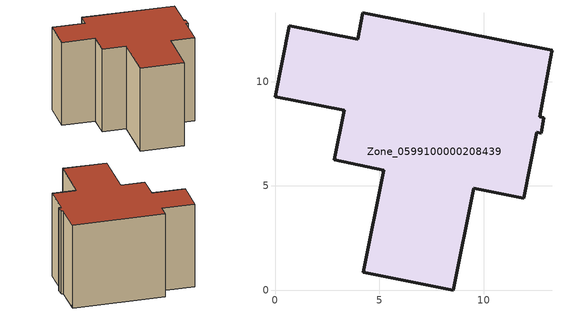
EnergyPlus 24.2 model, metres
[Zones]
Zone_0599100000208439
 floor ground (C_G): 13.27,11.44 12.69,8.32 12.9,8.28 12.76,7.53 12.55,7.57 11.92,4.41 9.53,4.89 8.55,0 4.23,0.86 5.21,5.75 2.83,6.25 3.31,8.63 0,9.28 0.69,12.69 3.96,12.04 4.21,13.3 13.29,11.51 z0
 wall outside (C_F): 3.96,12.04 0.69,12.69 0,9.28 3.31,8.63 2.83,6.25 5.21,5.75 4.23,0.86 8.55,0 9.53,4.89 11.92,4.41 12.55,7.57 12.76,7.53 12.9,8.28 12.69,8.32 13.27,11.44 13.29,11.51 4.21,13.3 3.96,12.04 z0:8.87
 roof outside (C_R): 13.27,11.44 13.29,11.51 4.21,13.3 3.96,12.04 0.69,12.69 0,9.28 3.31,8.63 2.83,6.25 5.21,5.75 4.23,0.86 8.55,0 9.53,4.89 11.92,4.41 12.55,7.57 12.76,7.53 12.9,8.28 12.69,8.32 z8.87
[BUILDING]
Pand.0599100000208439: North Axis=0; Terrain=City; Loads Convergence Tolerance Value=0.04; Temperature Convergence Tolerance Value=0.4; Solar Distribution=FullExterior; Maximum Number of Warmup Days=25; Minimum Number of Warmup Days=1
[Site:Location]
Rotterdam.The.Hague.AP_ZH_NLD Design_Conditions: Latitude=51.96; Longitude=4.45; Time Zone=1; Elevation=-4.5
[SITE:GROUNDTEMPERATURE:BUILDINGSURFACE]
18, 18, 18, 18, 18, 18, 18, 18, 18, 18, 18, 18
[MATERIAL] Thermal Absorptance=0.9; Solar Absorptance=0.7; Visible Absorptance=0.7
Name | Roughness | Thickness | Conductivity | Density | Specific Heat
G.D.1965 | MediumSmooth | 0.15 | 1 | 540 | 1210
F.D.1965 | Rough | 0.3 | 0.857143 | 1920 | 840
R.D.1965 | MediumRough | 0.2 | 0.08 | 1500 | 1000
[CONSTRUCTION]
C_G: G.D.1965
C_F: F.D.1965
C_R: R.D.1965
[ZONE]
Zone_0599100000208439: Type=1; Multiplier=1; Ceiling Height=Autocalculate; Volume=Autocalculate; Floor Area=autocalculate; Part of Total Floor Area=Yes
[ZONEINFILTRATION:DESIGNFLOWRATE]
Infil_Zone_0599100000208439: Zone or ZoneList or Space or SpaceList=Zone_0599100000208439; Schedule=AlwaysOn; Design Flow Rate Calculation Method=Flow/Area; Flow Rate per Floor Area=0.0042; Constant Term Coefficient=1; Temperature Term Coefficient=0; Velocity Term Coefficient=0; Velocity Squared Term Coefficient=0
[HVACTEMPLATE:ZONE:IDEALLOADSAIRSYSTEM]
Zone_0599100000208439: Maximum Heating Supply Air Temperature=50; Minimum Cooling Supply Air Temperature=13; Maximum Heating Supply Air Humidity Ratio=0.0156; Minimum Cooling Supply Air Humidity Ratio=0.0077; Heating Limit=NoLimit; Cooling Limit=NoLimit; Dehumidification Control Type=ConstantSensibleHeatRatio; Cooling Sensible Heat Ratio=0.7; Dehumidification Setpoint=60; Humidification Control Type=None; Humidification Setpoint=30; Outdoor Air Method=None; Outdoor Air Flow Rate per Person=0.00944; Outdoor Air Flow Rate per Zone Floor Area=0; Outdoor Air Flow Rate per Zone=0; Demand Controlled Ventilation Type=None; Outdoor Air Economizer Type=NoEconomizer; Heat Recovery Type=None; Sensible Heat Recovery Effectiveness=0.7; Latent Heat Recovery Effectiveness=0.65
[ZONECONTROL:THERMOSTAT]
ThermostatControl_Zone_0599100000208439: Zone or ZoneList=Zone_0599100000208439; Control Type Schedule=DualSetpointControlType; Control 1=Thermostat_Zone_0599100000208439; Temperature Difference Between Cutout And Setpoint=0
[THERMOSTATSETPOINT:DUALSETPOINT]
Thermostat_Zone_0599100000208439: Heating Setpoint Temperature Schedule=HeatingSetpoint_Zone_0599100000208439; Cooling Setpoint Temperature Schedule=CoolingSetpoint_Zone_0599100000208439
[SCHEDULE:COMPACT]
HeatingSetpoint_Zone_0599100000208439: Through: 12/31, For: AllDays, Until: 24:00, 21
CoolingSetpoint_Zone_0599100000208439: Through: 12/31, For: AllDays, Until: 24:00, 24
DualSetpointControlType: Through: 12/31, For: AllDays, Until: 24:00, 4
AlwaysOn: Through: 12/31, For: AllDays, Until: 24:00, 1
